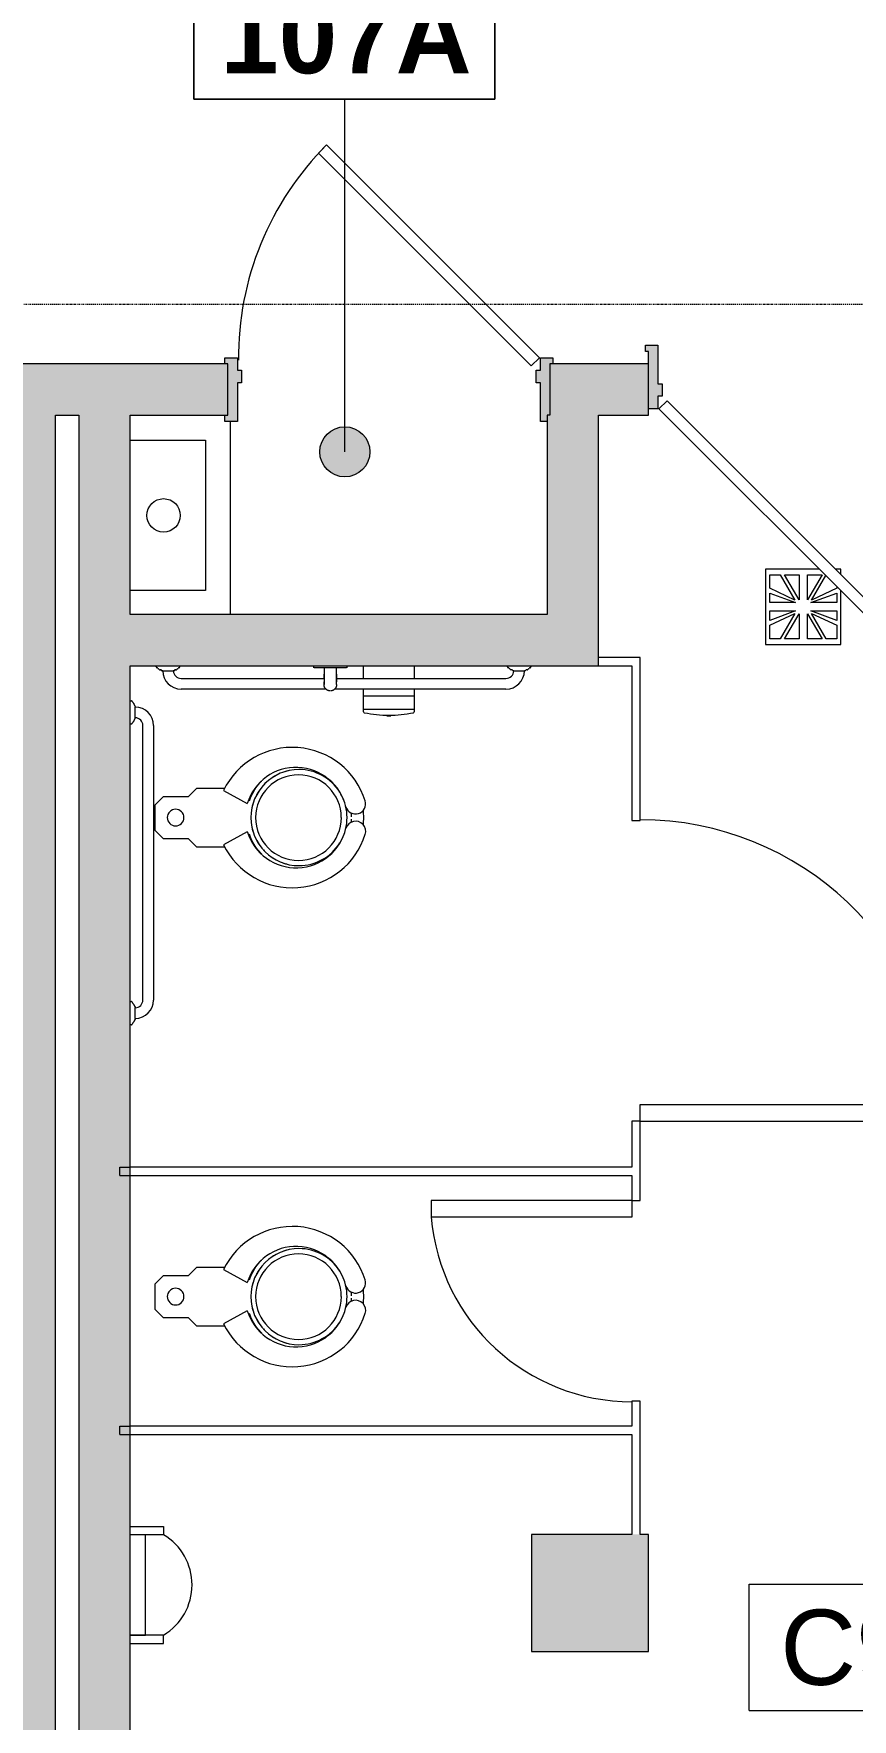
# Model space of a CAD drawing. Header units: inches. Extents: x 899 to 4491, y -721 to 1008.
# Drawn here: x 3873.1 to 3971, y -121.3 to 80.4 of the extents above; entities that cross this region are included whole.
import ezdxf

# ---------------------------------------------------------------- set-up
doc = ezdxf.new("R2010")
doc.units = ezdxf.units.IN
doc.header["$MEASUREMENT"] = 0
doc.linetypes.add('Dash Dot 3_16_', pattern=[0.3125, 0.1875, -0.0625, 0, -0.0625])
for name, color, linetype, lineweight in [('A-ANNO-KEYN', 231, 'Continuous', 9), ('A-ANNO-SYMB', 150, 'Continuous', 9), ('A-AREA-IDEN', 2, 'Continuous', 9), ('A-DOOR', 31, 'Continuous', 13), ('A-WALL', 113, 'Continuous', 13), ('A-WALL-PATT', 111, 'Continuous', 13), ('I-FURN', 30, 'Continuous', 9), ('I-WALL', 2, 'Continuous', 13), ('P-SANR-FIXT', 6, 'Continuous', 13)]:
    doc.layers.add(name, color=color, linetype=linetype, lineweight=lineweight)
doc.styles.add('Arial', font='arial.ttf', dxfattribs={"height": 9})
doc.styles.add('Swis721 Lt BT_B', font='', dxfattribs={"height": 9})
doc.styles.get('Swis721 Lt BT_B').set_extended_font_data('Swis721 Lt BT', bold=True)

# ---------------------------------------------------------------- blocks, each defined once
blk = doc.blocks.new('Door - Single - Solid Door 36_ x 84_-V1-FIRST FLOOR CONSTRUCTION')
at = {"layer": 'A-DOOR'}
h = blk.add_hatch(color=250, dxfattribs=at)
h.paths.add_polyline_path([(-15.26, -3.9), (-14.13, -3.9), (-14.13, -2.4), (-13.63, -2.4), (-13.63, -0.9), (-14.13, -0.9), (-14.13, 3.72), (-15.63, 3.72), (-15.63, 2.97), (-15.26, 2.97), (-15.26, -3.15)], flags=0)
h.paths.add_polyline_path([(23.62, -3.9), (23.62, -3.15), (23.24, -3.15), (23.24, 2.97), (23.62, 2.97), (23.62, 3.72), (22.12, 3.72), (22.12, -0.9), (21.62, -0.9), (21.62, -2.4), (22.12, -2.4), (22.12, -3.9), (23.24, -3.9)], flags=0)
at = {"layer": 'A-DOOR', "color": 8, "lineweight": 20}
for p, q in [((-15.63, 3.72), (-14.13, 3.72)), ((-15.63, 2.97), (-15.63, 3.72)), ((-15.26, 2.97), (-15.63, 2.97)), ((-15.26, 1.47), (-15.26, 2.97)), ((-14.13, 3.72), (-14.13, -0.9)), ((22.12, 3.72), (23.62, 3.72)), ((22.12, -0.9), (22.12, 3.72)), ((23.62, 3.72), (23.62, 2.97)), ((-14.13, -0.9), (-13.63, -0.9)), ((-13.63, -0.9), (-13.63, -2.4)), ((21.62, -0.9), (22.12, -0.9)), ((21.62, -2.4), (21.62, -0.9)), ((-14.13, -3.9), (-15.26, -3.9)), ((-14.13, -2.4), (-14.13, -3.9)), ((-13.63, -2.4), (-14.13, -2.4)), ((-13.03, -2.93), (-14.01, -3.9)), ((-14.01, -3.9), (11.45, -29.36)), ((12.42, -28.38), (-13.03, -2.93)), ((22.12, -2.4), (21.62, -2.4)), ((22.12, -3.9), (22.12, -2.4)), ((23.62, -3.9), (22.12, -3.9)), ((23.62, -3.15), (23.62, -3.9)), ((11.45, -29.36), (12.42, -28.38))]:
    blk.add_line(p, q, dxfattribs=at)
at = {"layer": 'A-DOOR', "lineweight": 9}
blk.add_arc((-14.01, -3.9), 36, 315, 0.5, dxfattribs=at)
blk = doc.blocks.new('Door - Single - Solid Door 36_ x 84_-V6-FIRST FLOOR CONSTRUCTION')
at = {"layer": 'A-DOOR'}
h = blk.add_hatch(color=250, dxfattribs=at)
h.paths.add_polyline_path([(22.12, 3.72), (22.12, -0.9), (21.62, -0.9), (21.62, -2.4), (22.12, -2.4), (22.12, -3.9), (23.62, -3.9), (23.62, -3.15), (23.24, -3.15), (23.24, 2.97), (23.62, 2.97), (23.62, 3.72), (22.93, 3.72)], flags=0)
h.paths.add_polyline_path([(-14.94, 3.72), (-14.94, 2.97), (-15.26, 2.97), (-15.26, -3.15), (-15.63, -3.15), (-15.63, -3.9), (-14.13, -3.9), (-14.13, -2.4), (-13.63, -2.4), (-13.63, -0.9), (-14.13, -0.9), (-14.13, 3.72)], flags=0)
at = {"layer": 'A-DOOR', "color": 8, "lineweight": 20}
for p, q in [((-14.94, 3.72), (-14.13, 3.72)), ((-14.13, 3.72), (-14.13, -0.9)), ((22.12, 3.72), (23.62, 3.72)), ((22.12, -0.9), (22.12, 3.72)), ((23.62, 3.72), (23.62, 2.97)), ((-14.13, -0.9), (-13.63, -0.9)), ((-13.63, -0.9), (-13.63, -2.4)), ((21.62, -0.9), (22.12, -0.9)), ((21.62, -2.4), (21.62, -0.9)), ((-15.63, -3.9), (-15.63, -3.15)), ((-14.13, -3.9), (-15.63, -3.9)), ((-14.13, -2.4), (-14.13, -3.9)), ((-13.63, -2.4), (-14.13, -2.4)), ((-13.03, -2.93), (-14.01, -3.9)), ((-14.01, -3.9), (11.45, -29.36)), ((12.42, -28.38), (-13.03, -2.93)), ((22.12, -2.4), (21.62, -2.4)), ((22.12, -3.9), (22.12, -2.4)), ((23.62, -3.9), (22.12, -3.9)), ((23.62, -3.15), (23.62, -3.9)), ((11.45, -29.36), (12.42, -28.38))]:
    blk.add_line(p, q, dxfattribs=at)
at = {"layer": 'A-DOOR', "lineweight": 9}
blk.add_arc((-14.01, -3.9), 36, 315, 0.5, dxfattribs=at)
blk = doc.blocks.new('Sink-Mop-2D - Sink-Mop-2D-6915447-FIRST FLOOR CONSTRUCTION')
at = {"layer": 'P-SANR-FIXT', "lineweight": 9}
for p, q in [((23.875, 12), (0.75, 12)), ((3, 9), (21, 9)), ((3, 0), (3, 9)), ((21, 9), (21, 0))]:
    blk.add_line(p, q, dxfattribs=at)
blk.add_circle((12, 4), 2, dxfattribs=at)
blk = doc.blocks.new('Floor Drain 9L x 9W - Floor Drain 9L x 9W-6916988-FIRST FLOOR CONSTRUCTION')
at = {"layer": 'P-SANR-FIXT', "lineweight": 9}
for p, q in [((1.93, 4.5), (-4.5, 4.5)), ((-4.5, 4.5), (-4.5, -4.5)), ((4.5, 4.5), (3.88, 4.5)), ((4.5, 3.88), (4.5, 4.5)), ((-4, 2.21), (-4, 3.83)), ((-4, 3.83), (-2.75, 3.83)), ((-0.99, 0.8), (-4, 2.21)), ((-2.75, 3.83), (-0.99, 0.8)), ((-0.5, 0.83), (-2.25, 3.83)), ((-2.25, 3.83), (-0.5, 3.83)), ((-0.5, 3.83), (-0.5, 0.83)), ((0.5, 3.83), (2.25, 3.83)), ((2.25, 3.83), (0.5, 0.83)), ((0.5, 0.83), (0.5, 3.83)), ((0.99, 0.8), (2.7, 3.74)), ((4, 2.21), (0.99, 0.8)), ((4, 2.43), (4, 2.21)), ((-4, 1.63), (-0.91, 0.5)), ((-4, 0.5), (-4, 1.63)), ((-0.91, 0.5), (-4, 0.5)), ((0.91, 0.5), (4, 1.63)), ((4, 0.5), (0.91, 0.5)), ((4, 1.63), (4, 0.5)), ((4.5, -4.5), (4.5, 1.93)), ((-4, -1.63), (-4, -0.5)), ((-4, -0.5), (-0.91, -0.5)), ((-0.91, -0.5), (-4, -1.63)), ((-4, -2.21), (-0.99, -0.8)), ((-0.99, -0.8), (-2.75, -3.83)), ((-2.25, -3.83), (-0.5, -0.83)), ((-0.5, -0.83), (-0.5, -3.83)), ((0.5, -3.83), (0.5, -0.83)), ((0.5, -0.83), (2.25, -3.83)), ((4, -1.63), (0.91, -0.5)), ((0.91, -0.5), (4, -0.5)), ((2.75, -3.83), (0.99, -0.8)), ((0.99, -0.8), (4, -2.21)), ((4, -0.5), (4, -1.63)), ((-4, -3.83), (-4, -2.21)), ((-2.75, -3.83), (-4, -3.83)), ((-0.5, -3.83), (-2.25, -3.83)), ((2.25, -3.83), (0.5, -3.83)), ((4, -3.83), (2.75, -3.83)), ((4, -2.21), (4, -3.83)), ((-4.5, -4.5), (4.5, -4.5))]:
    blk.add_line(p, q, dxfattribs=at)
blk = doc.blocks.new('Water Closet - Flush Valve - Floor Mounted - Private - Flushing Greater than 1_6 gpf-V32-FIRST FLOOR CONSTRUCTION')
at = {"layer": 'P-SANR-FIXT', "lineweight": 9}
for p, q in [((-1.5, 0), (-2.5, -1)), ((-2.5, -1), (-2.5, -4)), ((1.5, 0), (-1.5, 0)), ((2.5, -1), (1.5, 0)), ((2.5, -4), (2.5, -1)), ((-2.5, -4), (-3.5, -5)), ((3.5, -5), (2.5, -4)), ((-3.5, -5), (-3.5, -8.38)), ((3.5, -8.38), (3.5, -5)), ((-1.69, -11.06), (-3.25, -8.22)), ((3.25, -8.22), (1.69, -11.06))]:
    blk.add_line(p, q, dxfattribs=at)
at = {"layer": 'P-SANR-FIXT', "lineweight": 9, "flags": 128}
for points in [[(-4.38, -12.79), (-4.22, -12.64), (-4.03, -12.48), (-3.84, -12.32), (-3.64, -12.17), (-3.43, -12.03), (-3.22, -11.89), (-3.01, -11.77), (-2.78, -11.65), (-2.56, -11.55), (-2.33, -11.45), (-2.09, -11.36), (-2, -11.33)], [(2, -11.33), (2.24, -11.41), (2.47, -11.51), (2.69, -11.61), (2.92, -11.72), (3.14, -11.84), (3.35, -11.97), (3.56, -12.11), (3.76, -12.26), (3.96, -12.41), (4.15, -12.57), (4.33, -12.74), (4.38, -12.8)], [(-0.2, -23.5), (-0.25, -23.5), (-0.5, -23.48), (-0.56, -23.47)], [(0.56, -23.47), (0.35, -23.49), (0.1, -23.5)]]:
    blk.add_lwpolyline(points, dxfattribs=at)
at = {"layer": 'P-SANR-FIXT', "lineweight": 9}
for centre, radius, start, end in [((0, -2.5), 1, 360, 180), ((0, -2.5), 1, 180, 360), ((0.74, -16.45), 9.14, 115.8609, 252.5741), ((-0.74, -16.45), 9.14, 287.4259, 64.1391), ((0.1, -16.91), 6.11, 106.9633, 257.0367), ((0, -17.25), 5.75, 0, 180), ((0, -17.19), 5.13, 90, 270), ((0, -17.25), 5.75, 104.0429, 108.5788), ((0, -17.19), 5.12, 270, 90), ((-0.1, -16.91), 6.11, 282.9633, 73.0367), ((0, -17.25), 5.75, 71.4212, 75.9571), ((0, -17.25), 5.75, 146.5915, 151.9011), ((0, -17.25), 5.75, 132.2685, 137.754), ((0, -17.25), 5.75, 118.1189, 123.4335), ((0, -17.25), 5.75, 56.5665, 61.8811), ((0, -17.25), 5.75, 42.246, 47.7315), ((0, -17.25), 5.75, 28.0989, 33.4085), ((0, -17.25), 5.75, 161.4419, 165.9707), ((0, -17.25), 5.75, 14.0293, 18.5581), ((0, -17.25), 5.75, 180, 238.1217), ((0, -17.25), 5.75, 301.8783, 0), ((0, -17.25), 5.75, 240.6149, 251.1591), ((-1.64, -24.02), 1.21, 252.5741, 72.5741), ((0, -17.25), 5.75, 255.8551, 284.1449), ((1.64, -24.02), 1.21, 107.4259, 287.4259), ((0, -17.25), 5.75, 288.8409, 299.3851), ((0, -17.25), 7.75, 263.5978, 276.4022)]:
    blk.add_arc(centre, radius, start, end, dxfattribs=at)
blk = doc.blocks.new('Water Closet - Flush Valve - Floor Mounted - Private - Flushing Greater than 1_6 gpf-V33-FIRST FLOOR CONSTRUCTION')
at = {"layer": 'P-SANR-FIXT', "lineweight": 9}
for p, q in [((-1.5, 0), (-2.5, -1)), ((-2.5, -1), (-2.5, -4)), ((1.5, 0), (-1.5, 0)), ((2.5, -1), (1.5, 0)), ((2.5, -4), (2.5, -1)), ((-2.5, -4), (-3.5, -5)), ((3.5, -5), (2.5, -4)), ((-3.5, -5), (-3.5, -8.38)), ((3.5, -8.38), (3.5, -5)), ((-1.69, -11.06), (-3.25, -8.22)), ((3.25, -8.22), (1.69, -11.06))]:
    blk.add_line(p, q, dxfattribs=at)
at = {"layer": 'P-SANR-FIXT', "lineweight": 9, "flags": 128}
for points in [[(-4.38, -12.79), (-4.22, -12.64), (-4.03, -12.48), (-3.84, -12.32), (-3.64, -12.17), (-3.43, -12.03), (-3.22, -11.89), (-3.01, -11.77), (-2.78, -11.65), (-2.56, -11.55), (-2.33, -11.45), (-2.09, -11.36), (-2, -11.33)], [(2, -11.33), (2.24, -11.41), (2.47, -11.51), (2.69, -11.61), (2.92, -11.72), (3.14, -11.84), (3.35, -11.97), (3.56, -12.11), (3.76, -12.26), (3.96, -12.41), (4.15, -12.57), (4.33, -12.74), (4.38, -12.8)], [(-0.2, -23.5), (-0.25, -23.5), (-0.5, -23.48), (-0.56, -23.47)], [(0.56, -23.47), (0.35, -23.49), (0.1, -23.5)]]:
    blk.add_lwpolyline(points, dxfattribs=at)
at = {"layer": 'P-SANR-FIXT', "lineweight": 9}
for centre, radius, start, end in [((0, -2.5), 1, 360, 180), ((0, -2.5), 1, 180, 360), ((0.74, -16.45), 9.14, 115.8609, 252.5741), ((-0.74, -16.45), 9.14, 287.4259, 64.1391), ((0.1, -16.91), 6.11, 106.9633, 257.0367), ((0, -17.25), 5.75, 0, 180), ((0, -17.19), 5.13, 90, 270), ((0, -17.25), 5.75, 104.0429, 108.5788), ((0, -17.19), 5.12, 270, 90), ((-0.1, -16.91), 6.11, 282.9633, 73.0367), ((0, -17.25), 5.75, 71.4212, 75.9571), ((0, -17.25), 5.75, 146.5915, 151.9011), ((0, -17.25), 5.75, 132.2685, 137.754), ((0, -17.25), 5.75, 118.1189, 123.4335), ((0, -17.25), 5.75, 56.5665, 61.8811), ((0, -17.25), 5.75, 42.246, 47.1616), ((0, -17.25), 5.75, 28.0989, 33.4085), ((0, -17.25), 5.75, 161.4419, 165.9707), ((0, -17.25), 5.75, 14.0293, 18.5581), ((0, -17.25), 5.75, 180, 238.1217), ((0, -17.25), 5.75, 301.8783, 0), ((0, -17.25), 5.75, 240.6149, 251.1591), ((-1.64, -24.02), 1.21, 252.5741, 72.5741), ((0, -17.25), 5.75, 255.8551, 284.1449), ((1.64, -24.02), 1.21, 107.4259, 287.4259), ((0, -17.25), 5.75, 288.8409, 299.3851), ((0, -17.25), 7.75, 263.5978, 276.4022)]:
    blk.add_arc(centre, radius, start, end, dxfattribs=at)
blk = doc.blocks.new('P-Urinal-Wall-3D - P-Urinal-Wall-3D-7094392-FIRST FLOOR CONSTRUCTION')
at = {"layer": 'P-SANR-FIXT', "lineweight": 9}
for p, q in [((-11.29, 3.06), (-11.29, 7.06)), ((-11.29, 7.06), (-10.29, 7.06)), ((-10.29, 7.06), (-10.29, 3.06)), ((2.73, 7.06), (1.71, 7.06)), ((1.71, 7.06), (1.71, 3.06)), ((2.73, 3.06), (2.73, 7.06)), ((1.71, 4.91), (-10.29, 4.91)), ((-10.29, 4.91), (-10.29, 3.06)), ((1.71, 3.06), (1.71, 4.91))]:
    blk.add_line(p, q, dxfattribs=at)
blk.add_arc((-4.29, 3.46), 7, 31.0027, 148.9973, dxfattribs=at)
blk = doc.blocks.new('Single-Flush - 36_ x 84_-6917623-FIRST FLOOR CONSTRUCTION')
at = {"layer": 'A-DOOR', "lineweight": 20}
for p, q in [((16, 0.5), (16, 36.51)), ((18, 36.51), (16, 36.51)), ((18, 0.5), (18, 36.51)), ((18, 0.5), (16, 0.5))]:
    blk.add_line(p, q, dxfattribs=at)
at = {"layer": 'A-DOOR', "lineweight": 9}
blk.add_arc((18, 0.5), 36.07, 93.1789, 180, dxfattribs=at)
blk = doc.blocks.new('Single-Flush - 24_ x 80_-6917127-FIRST FLOOR CONSTRUCTION')
at = {"layer": 'A-DOOR', "lineweight": 20}
for p, q in [((10, 0.5), (10, 24.48)), ((12, 24.48), (10, 24.48)), ((12, 0.5), (12, 24.48)), ((12, 0.5), (10, 0.5))]:
    blk.add_line(p, q, dxfattribs=at)
at = {"layer": 'A-DOOR', "lineweight": 9}
blk.add_arc((12, 0.5), 24.07, 94.7669, 180, dxfattribs=at)
blk = doc.blocks.new('Toilet-Tissue-Dispenser_Bobrick_B-4288 - B-4288-V68-FIRST FLOOR CONSTRUCTION')
at = {"layer": 'P-SANR-FIXT', "lineweight": 9}
for p, q in [((704.06, 3.26), (704.06, 4.78)), ((710.12, 4.78), (710.12, 3.26)), ((704.06, -0.72), (704.06, 1.99)), ((710.12, 1.16), (704.06, 1.16)), ((710.12, 1.99), (710.12, -0.72)), ((710.12, -0.46), (704.05, -0.46)), ((706.84, -1.16), (706.84, -1.23)), ((707.34, -1.16), (706.84, -1.16)), ((706.84, -1.16), (707.34, -1.16)), ((707.34, -1.23), (706.84, -1.23)), ((706.84, -1.23), (707.34, -1.23)), ((707.34, -1.23), (707.34, -1.16))]:
    blk.add_line(p, q, dxfattribs=at)
for centre, radius, start, end in [((704.18, -0.72), 0.125, 180, 257.6406), ((707.09, 12.55), 13.7, 257.6406, 270), ((707.09, 12.55), 13.7, 270, 282.3594), ((709.99, -0.72), 0.125, 282.3594, 360)]:
    blk.add_arc(centre, radius, start, end, dxfattribs=at)
blk = doc.blocks.new('P-Grab_Bar-42in - 42 INCH-V69-FIRST FLOOR CONSTRUCTION')
at = {"layer": 'I-FURN'}
for p, q in [((679.27, 4.64), (679.27, 4.78)), ((680.04, 4.17), (679.97, 4.17)), ((680.04, 4.17), (681.31, 4.17)), ((681.38, 4.17), (681.31, 4.17)), ((682.07, 4.78), (682.07, 4.64)), ((721.27, 4.64), (721.27, 4.78)), ((722.04, 4.17), (721.97, 4.17)), ((722.04, 4.17), (723.31, 4.17)), ((723.38, 4.17), (723.31, 4.17)), ((724.07, 4.78), (724.07, 4.64)), ((682.25, 3.26), (699.35, 3.26)), ((700.83, 3.26), (721.1, 3.26)), ((699.59, 1.99), (682.24, 1.99)), ((721.1, 1.99), (700.58, 1.99))]:
    blk.add_line(p, q, dxfattribs=at)
for centre, radius, start, end in [((679.37, 4.64), 0.0934, 180, 272.0008), ((679.37, 4.45), 0.0984, 12.9565, 87.0456), ((679.55, 4.52), 0.0975, 209.154, 270.8489), ((679.53, 4.32), 0.0998, 16.0161, 79.9895), ((679.71, 4.4), 0.0983, 212.1818, 277.8257), ((679.72, 4.05), 0.259, 32.2704, 89.7352), ((679.97, 4.2), 0.0327, 212.2704, 273.2464), ((682.25, 4.2), 2.21, 180.8636, 269.8856), ((682.26, 4.21), 0.946, 182.3393, 269.6607), ((681.38, 4.2), 0.0327, 266.7675, 327.7339), ((681.63, 4.05), 0.259, 90.2661, 147.7339), ((681.64, 4.4), 0.0983, 262.1794, 327.8206), ((681.82, 4.32), 0.0998, 100.0117, 163.9883), ((681.8, 4.52), 0.0975, 269.1532, 330.8468), ((681.98, 4.45), 0.0984, 92.955, 167.045), ((681.98, 4.64), 0.0934, 268, 360), ((721.09, 4.21), 0.946, 270.5765, 357.6589), ((721.1, 4.2), 2.21, 270, 359.1445), ((721.37, 4.64), 0.0934, 180, 271.9989), ((721.37, 4.45), 0.0984, 12.9529, 87.0442), ((721.55, 4.52), 0.0975, 209.1521, 270.844), ((721.53, 4.32), 0.0998, 16.0057, 79.9867), ((721.71, 4.4), 0.0983, 212.176, 277.8138), ((721.72, 4.05), 0.259, 32.2602, 89.7322), ((721.97, 4.2), 0.0327, 212.2602, 273.2136), ((723.38, 4.2), 0.0327, 266.7864, 327.7398), ((723.63, 4.05), 0.259, 90.2678, 147.7398), ((723.64, 4.4), 0.0983, 262.1862, 327.824), ((723.82, 4.32), 0.0998, 100.0133, 163.9943), ((723.8, 4.52), 0.0975, 269.156, 330.8479), ((723.98, 4.45), 0.0984, 92.9558, 167.0471), ((723.98, 4.64), 0.0934, 268.0011, 0)]:
    blk.add_arc(centre, radius, start, end, dxfattribs=at)
blk = doc.blocks.new('P-Grab_Bar-36in - 36 INCH-V25-FIRST FLOOR CONSTRUCTION')
at = {"layer": 'I-FURN'}
for p, q in [((831.26, 233.75), (864.12, 233.75)), ((864.11, 232.48), (831.26, 232.48)), ((828.29, 230.97), (828.29, 231.11)), ((828.98, 231.58), (829.05, 231.58)), ((830.32, 231.58), (829.05, 231.58)), ((830.32, 231.58), (830.39, 231.58)), ((831.09, 231.11), (831.09, 230.97)), ((864.29, 230.97), (864.29, 231.11)), ((864.98, 231.58), (865.05, 231.58)), ((866.32, 231.58), (865.05, 231.58)), ((866.32, 231.58), (866.39, 231.58)), ((867.09, 231.11), (867.09, 230.97))]:
    blk.add_line(p, q, dxfattribs=at)
for centre, radius, start, end in [((831.26, 231.54), 2.21, 90, 179.1445), ((831.27, 231.54), 0.946, 90.5765, 177.6589), ((864.1, 231.54), 0.946, 2.3393, 89.6607), ((864.11, 231.54), 2.21, 0.8636, 89.8856), ((828.38, 231.11), 0.0934, 88.0011, 180), ((828.38, 231.3), 0.0984, 272.9558, 347.0471), ((828.56, 231.23), 0.0975, 89.156, 150.8479), ((828.54, 231.42), 0.0998, 280.0133, 343.9943), ((828.72, 231.34), 0.0983, 82.1862, 147.824), ((828.73, 231.7), 0.259, 270.2678, 327.7398), ((828.98, 231.54), 0.0327, 86.7864, 147.7398), ((830.39, 231.54), 0.0327, 32.2602, 93.2136), ((830.64, 231.7), 0.259, 212.2602, 269.7322), ((830.65, 231.34), 0.0983, 32.176, 97.8138), ((830.83, 231.42), 0.0998, 196.0057, 259.9867), ((830.81, 231.23), 0.0975, 29.1521, 90.844), ((830.99, 231.3), 0.0984, 192.9529, 267.0442), ((830.99, 231.11), 0.0934, 0, 91.9989), ((864.38, 231.11), 0.0934, 88, 180), ((864.38, 231.3), 0.0984, 272.955, 347.045), ((864.56, 231.23), 0.0975, 89.1532, 150.8468), ((864.54, 231.42), 0.0998, 280.0117, 343.9883), ((864.72, 231.34), 0.0983, 82.1794, 147.8206), ((864.73, 231.7), 0.259, 270.2661, 327.7339), ((864.98, 231.54), 0.0327, 86.7675, 147.7339), ((866.39, 231.54), 0.0327, 32.2704, 93.2464), ((866.64, 231.7), 0.259, 212.2704, 269.7352), ((866.65, 231.34), 0.0983, 32.1818, 97.8257), ((866.83, 231.42), 0.0998, 196.0161, 259.9895), ((866.81, 231.23), 0.0975, 29.154, 90.8489), ((866.99, 231.3), 0.0984, 192.9565, 267.0456), ((866.99, 231.11), 0.0934, 0, 92.0008)]:
    blk.add_arc(centre, radius, start, end, dxfattribs=at)
blk = doc.blocks.new('P-Grab_Bar_18in_Vertical - 18 INCH-7228861-FIRST FLOOR CONSTRUCTION')
at = {"layer": 'P-SANR-FIXT', "lineweight": 9}
for p, q in [((-1.95, 0), (0, 0)), ((0, 0), (1.95, 0)), ((-2, 0), (-2, -0.25)), ((-2, 0), (-2, -0.25)), ((0, -0.25), (-1.95, -0.25)), ((-1.95, -0.25), (-1.95, -0.25)), ((-0.75, -0.25), (-0.75, -1)), ((-0.75, -0.25), (-0.75, -1)), ((1.95, -0.25), (0, -0.25)), ((0.75, -1), (0.75, -0.25)), ((0.75, -1), (0.75, -0.25)), ((1.95, -0.25), (1.95, -0.25)), ((2, -0.25), (2, 0)), ((2, -0.25), (2, 0))]:
    blk.add_line(p, q, dxfattribs=at)
at = {"layer": 'P-SANR-FIXT', "lineweight": 9, "flags": 128}
for points in [[(-0.75, -1), (-0.75, -1.05), (-0.75, -1.1), (-0.75, -1.15), (-0.75, -1.2), (-0.75, -1.25), (-0.75, -1.3), (-0.75, -1.35), (-0.75, -1.39), (-0.75, -1.44), (-0.75, -1.49), (-0.75, -1.53), (-0.75, -1.58), (-0.75, -1.62), (-0.75, -1.66), (-0.75, -1.71), (-0.75, -1.75), (-0.75, -1.79), (-0.75, -1.82), (-0.75, -1.86), (-0.75, -1.9), (-0.75, -1.93), (-0.75, -1.96), (-0.75, -1.99), (-0.75, -2.02), (-0.75, -2.05), (-0.75, -2.08), (-0.75, -2.1), (-0.75, -2.13), (-0.75, -2.15), (-0.75, -2.17), (-0.75, -2.18), (-0.75, -2.2), (-0.75, -2.21), (-0.75, -2.22), (-0.75, -2.23), (-0.75, -2.24), (-0.75, -2.24), (-0.75, -2.25), (-0.75, -2.25)], [(-0.75, -1.59), (-0.75, -1.54), (-0.75, -1.5), (-0.75, -1.45), (-0.75, -1.41), (-0.75, -1.36), (-0.75, -1.31), (-0.75, -1.26), (-0.75, -1.21), (-0.75, -1.16), (-0.75, -1.11), (-0.75, -1.06), (-0.75, -1.01), (-0.75, -1)], [(-0.75, -2.25), (-0.75, -2.25), (-0.75, -2.25), (-0.75, -2.24), (-0.75, -2.23), (-0.75, -2.23), (-0.75, -2.21), (-0.75, -2.2), (-0.75, -2.19), (-0.75, -2.17), (-0.75, -2.15), (-0.75, -2.13), (-0.75, -2.11), (-0.75, -2.08), (-0.75, -2.06), (-0.75, -2.03), (-0.75, -2), (-0.75, -1.97), (-0.75, -1.94)], [(0.75, -2.25), (0.75, -2.25), (0.75, -2.25), (0.75, -2.24), (0.75, -2.23), (0.75, -2.23), (0.75, -2.21), (0.75, -2.2), (0.75, -2.19), (0.75, -2.17), (0.75, -2.15), (0.75, -2.13), (0.75, -2.11), (0.75, -2.08), (0.75, -2.06), (0.75, -2.03), (0.75, -2), (0.75, -1.97), (0.75, -1.94), (0.75, -1.91), (0.75, -1.87), (0.75, -1.83), (0.75, -1.8), (0.75, -1.76), (0.75, -1.72), (0.75, -1.68), (0.75, -1.63), (0.75, -1.59), (0.75, -1.54), (0.75, -1.5), (0.75, -1.45), (0.75, -1.41), (0.75, -1.36), (0.75, -1.31), (0.75, -1.26), (0.75, -1.21), (0.75, -1.16), (0.75, -1.11), (0.75, -1.06), (0.75, -1.01), (0.75, -1)], [(0.75, -1), (0.75, -1.05), (0.75, -1.1), (0.75, -1.15), (0.75, -1.2), (0.75, -1.25), (0.75, -1.3), (0.75, -1.35), (0.75, -1.39), (0.75, -1.44), (0.75, -1.49), (0.75, -1.53), (0.75, -1.58), (0.75, -1.62), (0.75, -1.66), (0.75, -1.71), (0.75, -1.75), (0.75, -1.79), (0.75, -1.82), (0.75, -1.86), (0.75, -1.9), (0.75, -1.93)], [(-0.06, -3), (-0.09, -2.99), (-0.12, -2.99), (-0.15, -2.99), (-0.18, -2.98), (-0.21, -2.97), (-0.24, -2.96), (-0.26, -2.95), (-0.29, -2.94), (-0.32, -2.93), (-0.35, -2.92), (-0.37, -2.9), (-0.4, -2.89), (-0.42, -2.87), (-0.45, -2.85), (-0.47, -2.83), (-0.49, -2.81), (-0.52, -2.79), (-0.54, -2.77), (-0.56, -2.75), (-0.58, -2.73), (-0.6, -2.7), (-0.61, -2.68), (-0.63, -2.66), (-0.65, -2.63), (-0.66, -2.6), (-0.68, -2.58), (-0.69, -2.55), (-0.7, -2.52), (-0.71, -2.49), (-0.72, -2.47), (-0.73, -2.44), (-0.73, -2.41), (-0.74, -2.38), (-0.74, -2.35), (-0.75, -2.32), (-0.75, -2.29), (-0.75, -2.26), (-0.75, -2.25)], [(0.5, -2.81), (0.48, -2.83), (0.45, -2.85), (0.43, -2.86), (0.41, -2.88), (0.38, -2.9), (0.35, -2.91), (0.33, -2.93), (0.3, -2.94), (0.27, -2.95), (0.24, -2.96), (0.22, -2.97), (0.19, -2.98), (0.16, -2.98), (0.13, -2.99), (0.1, -2.99), (0.07, -3), (0.04, -3)], [(0.75, -2.25), (0.75, -2.28), (0.75, -2.31), (0.74, -2.34), (0.74, -2.37), (0.74, -2.4), (0.73, -2.43), (0.72, -2.46), (0.71, -2.49), (0.7, -2.51), (0.69, -2.54), (0.68, -2.57), (0.67, -2.6), (0.65, -2.62), (0.64, -2.65), (0.62, -2.67), (0.6, -2.7), (0.58, -2.72), (0.56, -2.74), (0.54, -2.77), (0.52, -2.79)], [(0.75, -2.24), (0.75, -2.24), (0.75, -2.25), (0.75, -2.25)]]:
    blk.add_lwpolyline(points, dxfattribs=at)
blk = doc.blocks.new('Room Tag - Room Name and Number-3379422-FIRST FLOOR CONSTRUCTION')
at = {"layer": 'A-AREA-IDEN'}
for p, q in [((-0.1881, -0.1636), (-0.1881, -0.0018)), ((-0.1881, -0.0018), (0.1869, -0.0018)), ((0.1869, -0.0018), (-0.1881, -0.0018)), ((-0.1881, -0.0018), (-0.1881, -0.1636)), ((0.1869, -0.0018), (0.1869, -0.1636)), ((0.1869, -0.1636), (0.1869, -0.0018)), ((0.1869, -0.1636), (-0.1881, -0.1636)), ((-0.1881, -0.1636), (0.1869, -0.1636))]:
    blk.add_line(p, q, dxfattribs=at)
blk = doc.blocks.new('Keynote Tag - Keynote Number - Boxed-135510-FIRST FLOOR CONSTRUCTION')
at = {"layer": 'A-ANNO-KEYN'}
for p, q in [((-0.125, -0.0792), (-0.125, 0.0781)), ((-0.125, 0.0781), (0.125, 0.0781)), ((0.125, 0.0781), (0.125, -0.0792)), ((-0.125, -0.0792), (0.125, -0.0792))]:
    blk.add_line(p, q, dxfattribs=at)

msp = doc.modelspace()

# ---------------------------------------------------------------- hatches: boundary and pattern name
at = {"layer": 'A-AREA-IDEN'}
h = msp.add_hatch(color=256, dxfattribs=at)
edge = h.paths.add_edge_path(flags=0)
edge.add_arc((3910.36, 30.38), 3, 0, 360)
at = {"layer": 'A-WALL'}
msp.add_hatch(color=250, dxfattribs=at).paths.add_polyline_path([(3932.68, -113.18), (3946.68, -113.18), (3946.68, -99.18), (3932.68, -99.18)], flags=0)
at = {"layer": 'A-WALL-PATT', "lineweight": 9}
h = msp.add_hatch(color=7, dxfattribs=at)
h.paths.add_polyline_path([(3841.18, 34.78), (3896.37, 34.78), (3896.37, 40.91), (3798.22, 40.91), (3798.22, 34.78)], flags=0)
h.paths.add_polyline_path([(3940.68, 34.78), (3946.68, 34.78), (3946.68, 40.91), (3934.87, 40.91), (3934.87, 34.78)], flags=0)
h.paths.add_polyline_path([(3612.64, 34.78), (3759.72, 34.78), (3759.72, 40.91), (3569.72, 40.91), (3569.72, 34.78)], flags=0)
h.paths.add_polyline_path([(3531.22, 34.78), (3531.22, 40.91), (3525.99, 40.91), (3525.99, 34.78)], flags=0)
for points in [[(3875.75, -210.18), (3875.75, 34.78), (3869.62, 34.78), (3869.62, -210.18)], [(3878.56, -210.18), (3884.68, -210.18), (3884.68, 34.78), (3878.56, 34.78), (3878.56, -204.59)], [(3940.68, 10.91), (3940.68, 34.78), (3934.56, 34.78), (3934.56, 10.91)], [(3932.59, 4.78), (3940.68, 4.78), (3940.68, 10.91), (3884.68, 10.91), (3884.68, 4.78), (3921.16, 4.78)]]:
    msp.add_hatch(color=7, dxfattribs=at).paths.add_polyline_path(points, flags=0)

# ---------------------------------------------------------------- linework, layer by layer
at = {"layer": 'A-ANNO-SYMB', "linetype": 'Dash Dot 3_16_'}
msp.add_line((4013.71, 48.03), (3759.59, 48.03), dxfattribs=at)
at = {"layer": 'A-AREA-IDEN'}
msp.add_line((3910.36, 30.38), (3910.37, 72.59), dxfattribs=at)
msp.add_circle((3910.36, 30.38), 3, dxfattribs=at)
at = {"layer": 'A-WALL'}
for p, q in [((3883.43, -55.22), (3884.68, -55.22)), ((3883.43, -56.22), (3884.68, -56.22)), ((3883.43, -86.22), (3884.68, -86.22)), ((3883.43, -87.22), (3884.68, -87.22))]:
    msp.add_line(p, q, dxfattribs=at)
at = {"layer": 'A-WALL', "color": 8, "lineweight": 20}
for p, q in [((3944.68, -99.18), (3932.68, -99.18)), ((3932.68, -99.18), (3932.68, -113.18)), ((3946.68, -99.18), (3945.68, -99.18)), ((3946.68, -113.18), (3946.68, -99.18)), ((3932.68, -113.18), (3946.68, -113.18))]:
    msp.add_line(p, q, dxfattribs=at)
at = {"layer": 'I-WALL', "color": 8, "lineweight": 20}
for p, q in [((3896.37, 40.91), (3798.22, 40.91)), ((3896.37, 34.78), (3896.37, 40.91)), ((3946.68, 40.91), (3934.87, 40.91)), ((3934.87, 40.91), (3934.87, 34.78)), ((3946.68, 34.78), (3946.68, 40.91)), ((3875.75, 34.78), (3878.56, 34.78)), ((3875.75, -210.18), (3875.75, 34.78)), ((3878.56, 34.78), (3878.56, -210.18)), ((3884.68, 34.78), (3896.37, 34.78)), ((3884.68, 10.91), (3884.68, 34.78)), ((3934.87, 34.78), (3934.56, 34.78)), ((3934.56, 34.78), (3934.56, 10.91)), ((3940.68, 34.78), (3946.68, 34.78)), ((3940.68, 4.78), (3940.68, 34.78)), ((3934.56, 10.91), (3884.68, 10.91)), ((3884.68, -147.55), (3884.68, 4.78)), ((3884.68, 4.78), (3906.67, 4.78)), ((3910.57, 4.78), (3940.68, 4.78))]:
    msp.add_line(p, q, dxfattribs=at)
at = {"layer": 'I-WALL'}
for p, q in [((3945.68, 5.78), (3940.68, 5.78)), ((3940.68, 4.78), (3944.68, 4.78)), ((3944.68, 4.78), (3944.68, -13.72)), ((3945.68, -13.72), (3945.68, 5.78)), ((3944.68, -13.72), (3945.68, -13.72)), ((3945.68, -49.72), (3944.68, -49.72)), ((3944.68, -49.72), (3944.68, -55.22)), ((3945.68, -59.22), (3945.68, -49.72)), ((3944.68, -55.22), (3884.68, -55.22)), ((3884.68, -56.22), (3944.68, -56.22)), ((3944.68, -56.22), (3944.68, -59.22)), ((3944.68, -59.22), (3945.68, -59.22)), ((3945.68, -83.22), (3944.68, -83.22)), ((3944.68, -83.22), (3944.68, -86.22)), ((3945.68, -99.18), (3945.68, -83.22)), ((3944.68, -86.22), (3884.68, -86.22)), ((3884.68, -87.22), (3944.68, -87.22)), ((3944.68, -87.22), (3944.68, -99.18))]:
    msp.add_line(p, q, dxfattribs=at)
at = {"layer": 'I-WALL', "lineweight": 9}
for p, q in [((3883.43, -56.22), (3883.43, -55.22)), ((3883.43, -87.22), (3883.43, -86.22))]:
    msp.add_line(p, q, dxfattribs=at)

# ---------------------------------------------------------------- block references
at = {"layer": 'A-ANNO-KEYN', "xscale": 95.99999999999994, "yscale": 95.99999999999994, "zscale": 95.99999999999994}
msp.add_blockref('Keynote Tag - Keynote Number - Boxed-135510-FIRST FLOOR CONSTRUCTION', (3970.71, -112.63), dxfattribs=at)
at = {"layer": 'A-AREA-IDEN', "xscale": 95.99999999999994, "yscale": 95.99999999999994, "zscale": 95.99999999999994}
msp.add_blockref('Room Tag - Room Name and Number-3379422-FIRST FLOOR CONSTRUCTION', (3910.36, 88.29), dxfattribs=at)
at = {"layer": 'A-DOOR'}
for name, p, rotation in [('Door - Single - Solid Door 36_ x 84_-V6-FIRST FLOOR CONSTRUCTION', (3919.62, 37.75), 180), ('Single-Flush - 36_ x 84_-6917623-FIRST FLOOR CONSTRUCTION', (3945.18, -31.72), 269.9999999999999), ('Single-Flush - 24_ x 80_-6917127-FIRST FLOOR CONSTRUCTION', (3945.18, -71.22), 89.9999999999999)]:
    msp.add_blockref(name, p, dxfattribs=dict(at, rotation=rotation))
msp.add_blockref('Door - Single - Solid Door 36_ x 84_-V1-FIRST FLOOR CONSTRUCTION', (3961.93, 39.43), dxfattribs=at)
at = {"layer": 'P-SANR-FIXT', "lineweight": 9}
for name, p, rotation in [('Sink-Mop-2D - Sink-Mop-2D-6915447-FIRST FLOOR CONSTRUCTION', (3884.68, 34.78), 269.9999999999997), ('P-Grab_Bar-36in - 36 INCH-V25-FIRST FLOOR CONSTRUCTION', (3653.72, 828.89), 270.0000000000001), ('Water Closet - Flush Valve - Floor Mounted - Private - Flushing Greater than 1_6 gpf-V32-FIRST FLOOR CONSTRUCTION', (3887.62, -13.39), 89.99999999999991), ('Water Closet - Flush Valve - Floor Mounted - Private - Flushing Greater than 1_6 gpf-V33-FIRST FLOOR CONSTRUCTION', (3887.62, -70.72), 89.99999999999991), ('P-Urinal-Wall-3D - P-Urinal-Wall-3D-7094392-FIRST FLOOR CONSTRUCTION', (3881.62, -109.51), 269.9999999999999)]:
    msp.add_blockref(name, p, dxfattribs=dict(at, rotation=rotation))
for name, p in [('Floor Drain 9L x 9W - Floor Drain 9L x 9W-6916988-FIRST FLOOR CONSTRUCTION', (3965.18, 11.84)), ('P-Grab_Bar-42in - 42 INCH-V69-FIRST FLOOR CONSTRUCTION', (3208.53, 0)), ('P-Grab_Bar_18in_Vertical - 18 INCH-7228861-FIRST FLOOR CONSTRUCTION', (3908.62, 4.78)), ('Toilet-Tissue-Dispenser_Bobrick_B-4288 - B-4288-V68-FIRST FLOOR CONSTRUCTION', (3208.53, 0))]:
    msp.add_blockref(name, p, dxfattribs=at)

# ---------------------------------------------------------------- texts
at = {"layer": 'A-ANNO-KEYN', "insert": (3962.43, -108.18), "char_height": 9, "width": 19.695, "attachment_point": 1, "style": 'Arial'}
msp.add_mtext('C9', dxfattribs=at)
at = {"layer": 'A-AREA-IDEN', "insert": (3895.46, 84.69), "char_height": 9, "width": 35.148, "attachment_point": 1, "style": 'Swis721 Lt BT_B'}
msp.add_mtext('107A', dxfattribs=at)

doc.saveas('drawing.dxf')
